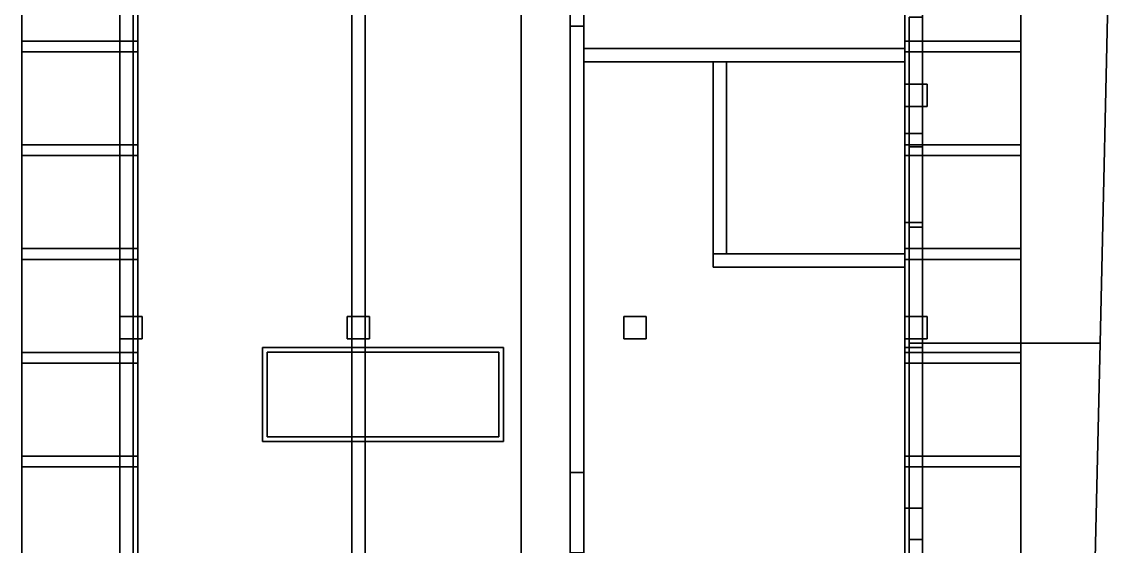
# Model space of a CAD drawing. Header units: metres. Extents: x -0.9 to 11.4, y 0 to 26.4.
# Drawn here: x -0.95 to 11.24, y 12.57 to 18.45 of the extents above; entities that cross this region are included whole.
import ezdxf

# ---------------------------------------------------------------- set-up
doc = ezdxf.new("R2010")
doc.units = ezdxf.units.M
for name, color, linetype in [('COLUMNAS_3D', 1, 'CONTINUOUS'), ('CUBIERTA_ALPINA_3D', 9, 'CONTINUOUS'), ('CUBIERTA_VIGAS_CANECILLOS_3D', 30, 'CONTINUOUS'), ('LOSA_PISO_3D', 8, 'CONTINUOUS'), ('MUROS_EXTERIORES_3D', 7, 'CONTINUOUS'), ('MUROS_INTERIORES_3D', 7, 'CONTINUOUS'), ('P2_COLUMNAS_TIMBER_3D', 1, 'CONTINUOUS'), ('P2_ISLA_COCINA_3D', 30, 'CONTINUOUS'), ('P2_LOSA_PISO_3D', 7, 'CONTINUOUS'), ('P2_MUROS_TIMBER_3D', 34, 'CONTINUOUS'), ('P2_TABIQUES_MADERA_3D', 34, 'CONTINUOUS'), ('TERRENO_3D', 3, 'CONTINUOUS')]:
    doc.layers.add(name, color=color, linetype=linetype)

msp = doc.modelspace()

# ---------------------------------------------------------------- linework, layer by layer
at = {"layer": 'COLUMNAS_3D', "color": 1}
for points in [[(8.95, 17.5), (8.95, 17.75), (9.2, 17.75), (9.2, 17.5)], [(8.95, 17.5, 2.85), (9.2, 17.5, 2.85), (9.2, 17.75, 2.85), (8.95, 17.75, 2.85)], [(9.2, 17.75), (8.95, 17.75), (8.95, 17.75, 2.85), (9.2, 17.75, 2.85)], [(8.95, 17.75), (8.95, 17.5), (8.95, 17.5, 2.85), (8.95, 17.75, 2.85)], [(9.2, 17.5), (9.2, 17.75), (9.2, 17.75, 2.85), (9.2, 17.5, 2.85)], [(8.95, 17.5), (9.2, 17.5), (9.2, 17.5, 2.85), (8.95, 17.5, 2.85)], [(0.15, 14.9), (0.15, 15.15), (0.4, 15.15), (0.4, 14.9)], [(0.15, 14.9, 2.85), (0.4, 14.9, 2.85), (0.4, 15.15, 2.85), (0.15, 15.15, 2.85)], [(0.4, 15.15), (0.15, 15.15), (0.15, 15.15, 2.85), (0.4, 15.15, 2.85)], [(0.15, 15.15), (0.15, 14.9), (0.15, 14.9, 2.85), (0.15, 15.15, 2.85)], [(0.4, 14.9), (0.4, 15.15), (0.4, 15.15, 2.85), (0.4, 14.9, 2.85)], [(2.7, 14.9), (2.7, 15.15), (2.95, 15.15), (2.95, 14.9)], [(2.7, 14.9, 2.85), (2.95, 14.9, 2.85), (2.95, 15.15, 2.85), (2.7, 15.15, 2.85)], [(2.95, 15.15), (2.7, 15.15), (2.7, 15.15, 2.85), (2.95, 15.15, 2.85)], [(2.7, 15.15), (2.7, 14.9), (2.7, 14.9, 2.85), (2.7, 15.15, 2.85)], [(2.95, 14.9), (2.95, 15.15), (2.95, 15.15, 2.85), (2.95, 14.9, 2.85)], [(5.8, 14.9), (5.8, 15.15), (6.05, 15.15), (6.05, 14.9)], [(5.8, 14.9, 2.85), (6.05, 14.9, 2.85), (6.05, 15.15, 2.85), (5.8, 15.15, 2.85)], [(6.05, 15.15), (5.8, 15.15), (5.8, 15.15, 2.85), (6.05, 15.15, 2.85)], [(5.8, 15.15), (5.8, 14.9), (5.8, 14.9, 2.85), (5.8, 15.15, 2.85)], [(6.05, 14.9), (6.05, 15.15), (6.05, 15.15, 2.85), (6.05, 14.9, 2.85)], [(8.95, 14.9), (8.95, 15.15), (9.2, 15.15), (9.2, 14.9)], [(8.95, 14.9, 2.85), (9.2, 14.9, 2.85), (9.2, 15.15, 2.85), (8.95, 15.15, 2.85)], [(9.2, 15.15), (8.95, 15.15), (8.95, 15.15, 2.85), (9.2, 15.15, 2.85)], [(8.95, 15.15), (8.95, 14.9), (8.95, 14.9, 2.85), (8.95, 15.15, 2.85)], [(9.2, 14.9), (9.2, 15.15), (9.2, 15.15, 2.85), (9.2, 14.9, 2.85)], [(0.15, 14.9), (0.4, 14.9), (0.4, 14.9, 2.85), (0.15, 14.9, 2.85)], [(2.7, 14.9), (2.95, 14.9), (2.95, 14.9, 2.85), (2.7, 14.9, 2.85)], [(5.8, 14.9), (6.05, 14.9), (6.05, 14.9, 2.85), (5.8, 14.9, 2.85)], [(8.95, 14.9), (9.2, 14.9), (9.2, 14.9, 2.85), (8.95, 14.9, 2.85)]]:
    msp.add_3dface(points, dxfattribs=at)
at = {"layer": 'CUBIERTA_ALPINA_3D', "color": 9}
for points in [[(-0.95, 1.9, 5.4), (-0.95, 26.31, 5.4), (4.65, 26.31, 9.72), (4.65, 1.9, 9.72)], [(-0.95, 1.9, 5.6), (4.65, 1.9, 9.92), (4.65, 26.31, 9.92), (-0.95, 26.31, 5.6)], [(-0.95, 26.31, 5.4), (-0.95, 1.9, 5.4), (-0.95, 1.9, 5.6), (-0.95, 26.31, 5.6)], [(4.65, 1.9, 9.72), (4.65, 26.31, 9.72), (4.65, 26.31, 9.92), (4.65, 1.9, 9.92)], [(4.65, 1.9, 9.72), (4.65, 26.31, 9.72), (10.25, 26.31, 5.4), (10.25, 1.9, 5.4)], [(4.65, 1.9, 9.92), (10.25, 1.9, 5.6), (10.25, 26.31, 5.6), (4.65, 26.31, 9.92)], [(4.65, 26.31, 9.72), (4.65, 1.9, 9.72), (4.65, 1.9, 9.92), (4.65, 26.31, 9.92)], [(10.25, 1.9, 5.4), (10.25, 26.31, 5.4), (10.25, 26.31, 5.6), (10.25, 1.9, 5.6)]]:
    msp.add_3dface(points, dxfattribs=at)
at = {"layer": 'CUBIERTA_VIGAS_CANECILLOS_3D', "color": 30}
for points in [[(-0.95, 18.1133, 5.22), (-0.95, 18.2333, 5.22), (0.35, 18.2333, 5.22), (0.35, 18.1133, 5.22)], [(-0.95, 18.1133, 5.4), (0.35, 18.1133, 5.4), (0.35, 18.2333, 5.4), (-0.95, 18.2333, 5.4)], [(0.35, 18.2333, 5.22), (-0.95, 18.2333, 5.22), (-0.95, 18.2333, 5.4), (0.35, 18.2333, 5.4)], [(-0.95, 18.2333, 5.22), (-0.95, 18.1133, 5.22), (-0.95, 18.1133, 5.4), (-0.95, 18.2333, 5.4)], [(0.35, 18.1133, 5.22), (0.35, 18.2333, 5.22), (0.35, 18.2333, 5.4), (0.35, 18.1133, 5.4)], [(8.95, 18.1133, 5.22), (8.95, 18.2333, 5.22), (10.25, 18.2333, 5.22), (10.25, 18.1133, 5.22)], [(8.95, 18.1133, 5.4), (10.25, 18.1133, 5.4), (10.25, 18.2333, 5.4), (8.95, 18.2333, 5.4)], [(10.25, 18.2333, 5.22), (8.95, 18.2333, 5.22), (8.95, 18.2333, 5.4), (10.25, 18.2333, 5.4)], [(8.95, 18.2333, 5.22), (8.95, 18.1133, 5.22), (8.95, 18.1133, 5.4), (8.95, 18.2333, 5.4)], [(10.25, 18.1133, 5.22), (10.25, 18.2333, 5.22), (10.25, 18.2333, 5.4), (10.25, 18.1133, 5.4)], [(-0.95, 18.1133, 5.22), (0.35, 18.1133, 5.22), (0.35, 18.1133, 5.4), (-0.95, 18.1133, 5.4)], [(8.95, 18.1133, 5.22), (10.25, 18.1133, 5.22), (10.25, 18.1133, 5.4), (8.95, 18.1133, 5.4)], [(-0.95, 16.951, 5.22), (-0.95, 17.071, 5.22), (0.35, 17.071, 5.22), (0.35, 16.951, 5.22)], [(-0.95, 16.951, 5.4), (0.35, 16.951, 5.4), (0.35, 17.071, 5.4), (-0.95, 17.071, 5.4)], [(0.35, 17.071, 5.22), (-0.95, 17.071, 5.22), (-0.95, 17.071, 5.4), (0.35, 17.071, 5.4)], [(-0.95, 17.071, 5.22), (-0.95, 16.951, 5.22), (-0.95, 16.951, 5.4), (-0.95, 17.071, 5.4)], [(0.35, 16.951, 5.22), (0.35, 17.071, 5.22), (0.35, 17.071, 5.4), (0.35, 16.951, 5.4)], [(8.95, 16.951, 5.22), (8.95, 17.071, 5.22), (10.25, 17.071, 5.22), (10.25, 16.951, 5.22)], [(8.95, 16.951, 5.4), (10.25, 16.951, 5.4), (10.25, 17.071, 5.4), (8.95, 17.071, 5.4)], [(10.25, 17.071, 5.22), (8.95, 17.071, 5.22), (8.95, 17.071, 5.4), (10.25, 17.071, 5.4)], [(8.95, 17.071, 5.22), (8.95, 16.951, 5.22), (8.95, 16.951, 5.4), (8.95, 17.071, 5.4)], [(10.25, 16.951, 5.22), (10.25, 17.071, 5.22), (10.25, 17.071, 5.4), (10.25, 16.951, 5.4)], [(-0.95, 16.951, 5.22), (0.35, 16.951, 5.22), (0.35, 16.951, 5.4), (-0.95, 16.951, 5.4)], [(8.95, 16.951, 5.22), (10.25, 16.951, 5.22), (10.25, 16.951, 5.4), (8.95, 16.951, 5.4)], [(-0.95, 15.7886, 5.22), (-0.95, 15.9086, 5.22), (0.35, 15.9086, 5.22), (0.35, 15.7886, 5.22)], [(-0.95, 15.7886, 5.4), (0.35, 15.7886, 5.4), (0.35, 15.9086, 5.4), (-0.95, 15.9086, 5.4)], [(0.35, 15.9086, 5.22), (-0.95, 15.9086, 5.22), (-0.95, 15.9086, 5.4), (0.35, 15.9086, 5.4)], [(-0.95, 15.9086, 5.22), (-0.95, 15.7886, 5.22), (-0.95, 15.7886, 5.4), (-0.95, 15.9086, 5.4)], [(0.35, 15.7886, 5.22), (0.35, 15.9086, 5.22), (0.35, 15.9086, 5.4), (0.35, 15.7886, 5.4)], [(8.95, 15.7886, 5.22), (8.95, 15.9086, 5.22), (10.25, 15.9086, 5.22), (10.25, 15.7886, 5.22)], [(8.95, 15.7886, 5.4), (10.25, 15.7886, 5.4), (10.25, 15.9086, 5.4), (8.95, 15.9086, 5.4)], [(10.25, 15.9086, 5.22), (8.95, 15.9086, 5.22), (8.95, 15.9086, 5.4), (10.25, 15.9086, 5.4)], [(8.95, 15.9086, 5.22), (8.95, 15.7886, 5.22), (8.95, 15.7886, 5.4), (8.95, 15.9086, 5.4)], [(10.25, 15.7886, 5.22), (10.25, 15.9086, 5.22), (10.25, 15.9086, 5.4), (10.25, 15.7886, 5.4)], [(-0.95, 15.7886, 5.22), (0.35, 15.7886, 5.22), (0.35, 15.7886, 5.4), (-0.95, 15.7886, 5.4)], [(8.95, 15.7886, 5.22), (10.25, 15.7886, 5.22), (10.25, 15.7886, 5.4), (8.95, 15.7886, 5.4)], [(-0.95, 14.6262, 5.22), (-0.95, 14.7462, 5.22), (0.35, 14.7462, 5.22), (0.35, 14.6262, 5.22)], [(-0.95, 14.6262, 5.4), (0.35, 14.6262, 5.4), (0.35, 14.7462, 5.4), (-0.95, 14.7462, 5.4)], [(0.35, 14.7462, 5.22), (-0.95, 14.7462, 5.22), (-0.95, 14.7462, 5.4), (0.35, 14.7462, 5.4)], [(-0.95, 14.7462, 5.22), (-0.95, 14.6262, 5.22), (-0.95, 14.6262, 5.4), (-0.95, 14.7462, 5.4)], [(0.35, 14.6262, 5.22), (0.35, 14.7462, 5.22), (0.35, 14.7462, 5.4), (0.35, 14.6262, 5.4)], [(8.95, 14.6262, 5.22), (8.95, 14.7462, 5.22), (10.25, 14.7462, 5.22), (10.25, 14.6262, 5.22)], [(8.95, 14.6262, 5.4), (10.25, 14.6262, 5.4), (10.25, 14.7462, 5.4), (8.95, 14.7462, 5.4)], [(10.25, 14.7462, 5.22), (8.95, 14.7462, 5.22), (8.95, 14.7462, 5.4), (10.25, 14.7462, 5.4)], [(8.95, 14.7462, 5.22), (8.95, 14.6262, 5.22), (8.95, 14.6262, 5.4), (8.95, 14.7462, 5.4)], [(10.25, 14.6262, 5.22), (10.25, 14.7462, 5.22), (10.25, 14.7462, 5.4), (10.25, 14.6262, 5.4)], [(-0.95, 14.6262, 5.22), (0.35, 14.6262, 5.22), (0.35, 14.6262, 5.4), (-0.95, 14.6262, 5.4)], [(8.95, 14.6262, 5.22), (10.25, 14.6262, 5.22), (10.25, 14.6262, 5.4), (8.95, 14.6262, 5.4)], [(-0.95, 13.4638, 5.22), (-0.95, 13.5838, 5.22), (0.35, 13.5838, 5.22), (0.35, 13.4638, 5.22)], [(-0.95, 13.4638, 5.4), (0.35, 13.4638, 5.4), (0.35, 13.5838, 5.4), (-0.95, 13.5838, 5.4)], [(0.35, 13.5838, 5.22), (-0.95, 13.5838, 5.22), (-0.95, 13.5838, 5.4), (0.35, 13.5838, 5.4)], [(-0.95, 13.5838, 5.22), (-0.95, 13.4638, 5.22), (-0.95, 13.4638, 5.4), (-0.95, 13.5838, 5.4)], [(0.35, 13.4638, 5.22), (0.35, 13.5838, 5.22), (0.35, 13.5838, 5.4), (0.35, 13.4638, 5.4)], [(8.95, 13.4638, 5.22), (8.95, 13.5838, 5.22), (10.25, 13.5838, 5.22), (10.25, 13.4638, 5.22)], [(8.95, 13.4638, 5.4), (10.25, 13.4638, 5.4), (10.25, 13.5838, 5.4), (8.95, 13.5838, 5.4)], [(10.25, 13.5838, 5.22), (8.95, 13.5838, 5.22), (8.95, 13.5838, 5.4), (10.25, 13.5838, 5.4)], [(8.95, 13.5838, 5.22), (8.95, 13.4638, 5.22), (8.95, 13.4638, 5.4), (8.95, 13.5838, 5.4)], [(10.25, 13.4638, 5.22), (10.25, 13.5838, 5.22), (10.25, 13.5838, 5.4), (10.25, 13.4638, 5.4)], [(-0.95, 13.4638, 5.22), (0.35, 13.4638, 5.22), (0.35, 13.4638, 5.4), (-0.95, 13.4638, 5.4)], [(8.95, 13.4638, 5.22), (10.25, 13.4638, 5.22), (10.25, 13.4638, 5.4), (8.95, 13.4638, 5.4)]]:
    msp.add_3dface(points, dxfattribs=at)
at = {"layer": 'LOSA_PISO_3D', "color": 8}
for points in [[(0.15, 10.35, -0.15), (0.15, 24.71, -0.15), (9.15, 24.71, -0.15), (9.15, 10.35, -0.15)], [(0.15, 10.35), (9.15, 10.35), (9.15, 24.71), (0.15, 24.71)], [(0.15, 24.71, -0.15), (0.15, 10.35, -0.15), (0.15, 10.35), (0.15, 24.71)], [(9.15, 10.35, -0.15), (9.15, 24.71, -0.15), (9.15, 24.71), (9.15, 10.35)]]:
    msp.add_3dface(points, dxfattribs=at)
at = {"layer": 'MUROS_EXTERIORES_3D', "color": 7}
for points in [[(0.15, 3), (0.15, 24.71), (0.3, 24.71), (0.3, 3)], [(0.15, 3, 2.85), (0.3, 3, 2.85), (0.3, 24.71, 2.85), (0.15, 24.71, 2.85)], [(0.15, 24.71), (0.15, 3), (0.15, 3, 2.85), (0.15, 24.71, 2.85)], [(0.3, 3), (0.3, 24.71), (0.3, 24.71, 2.85), (0.3, 3, 2.85)], [(9, 17.05), (9, 18.5), (9.15, 18.5), (9.15, 17.05)], [(9, 17.05, 2.85), (9.15, 17.05, 2.85), (9.15, 18.5, 2.85), (9, 18.5, 2.85)], [(9, 18.5), (9, 17.05), (9, 17.05, 2.85), (9, 18.5, 2.85)], [(9.15, 17.05), (9.15, 18.5), (9.15, 18.5, 2.85), (9.15, 17.05, 2.85)], [(9, 16.15), (9, 17.05), (9.15, 17.05), (9.15, 16.15)], [(9, 16.15, 1.1), (9.15, 16.15, 1.1), (9.15, 17.05, 1.1), (9, 17.05, 1.1)], [(9.15, 17.05), (9, 17.05), (9, 17.05, 1.1), (9.15, 17.05, 1.1)], [(9, 17.05), (9, 16.15), (9, 16.15, 1.1), (9, 17.05, 1.1)], [(9, 16.15, 2), (9, 17.05, 2), (9.15, 17.05, 2), (9.15, 16.15, 2)], [(9, 16.15, 2.85), (9.15, 16.15, 2.85), (9.15, 17.05, 2.85), (9, 17.05, 2.85)], [(9.15, 17.05, 2), (9, 17.05, 2), (9, 17.05, 2.85), (9.15, 17.05, 2.85)], [(9, 17.05, 2), (9, 16.15, 2), (9, 16.15, 2.85), (9, 17.05, 2.85)], [(9, 17.05), (9.15, 17.05), (9.15, 17.05, 2.85), (9, 17.05, 2.85)], [(9.15, 16.15), (9.15, 17.05), (9.15, 17.05, 1.1), (9.15, 16.15, 1.1)], [(9.15, 16.15, 2), (9.15, 17.05, 2), (9.15, 17.05, 2.85), (9.15, 16.15, 2.85)], [(9, 14.85), (9, 16.15), (9.15, 16.15), (9.15, 14.85)], [(9, 14.85, 2.85), (9.15, 14.85, 2.85), (9.15, 16.15, 2.85), (9, 16.15, 2.85)], [(9.15, 16.15), (9, 16.15), (9, 16.15, 2.85), (9.15, 16.15, 2.85)], [(9, 16.15), (9, 14.85), (9, 14.85, 2.85), (9, 16.15, 2.85)], [(9, 16.15), (9.15, 16.15), (9.15, 16.15, 1.1), (9, 16.15, 1.1)], [(9, 16.15, 2), (9.15, 16.15, 2), (9.15, 16.15, 2.85), (9, 16.15, 2.85)], [(9.15, 14.85), (9.15, 16.15), (9.15, 16.15, 2.85), (9.15, 14.85, 2.85)], [(9, 12.65), (9, 14.85), (9.15, 14.85), (9.15, 12.65)], [(9, 12.65, 1), (9.15, 12.65, 1), (9.15, 14.85, 1), (9, 14.85, 1)], [(9.15, 14.85), (9, 14.85), (9, 14.85, 1), (9.15, 14.85, 1)], [(9, 14.85), (9, 12.65), (9, 12.65, 1), (9, 14.85, 1)], [(9, 12.65, 2.1), (9, 14.85, 2.1), (9.15, 14.85, 2.1), (9.15, 12.65, 2.1)], [(9, 12.65, 2.85), (9.15, 12.65, 2.85), (9.15, 14.85, 2.85), (9, 14.85, 2.85)], [(9.15, 14.85, 2.1), (9, 14.85, 2.1), (9, 14.85, 2.85), (9.15, 14.85, 2.85)], [(9, 14.85, 2.1), (9, 12.65, 2.1), (9, 12.65, 2.85), (9, 14.85, 2.85)], [(9, 14.85), (9.15, 14.85), (9.15, 14.85, 2.85), (9, 14.85, 2.85)], [(9.15, 12.65), (9.15, 14.85), (9.15, 14.85, 1), (9.15, 12.65, 1)], [(9.15, 12.65, 2.1), (9.15, 14.85, 2.1), (9.15, 14.85, 2.85), (9.15, 12.65, 2.85)], [(9, 11), (9, 12.65), (9.15, 12.65), (9.15, 11)], [(9, 11, 2.85), (9.15, 11, 2.85), (9.15, 12.65, 2.85), (9, 12.65, 2.85)], [(9.15, 12.65), (9, 12.65), (9, 12.65, 2.85), (9.15, 12.65, 2.85)], [(9, 12.65), (9, 11), (9, 11, 2.85), (9, 12.65, 2.85)], [(9, 12.65), (9.15, 12.65), (9.15, 12.65, 1), (9, 12.65, 1)], [(9, 12.65, 2.1), (9.15, 12.65, 2.1), (9.15, 12.65, 2.85), (9, 12.65, 2.85)], [(9.15, 11), (9.15, 12.65), (9.15, 12.65, 2.85), (9.15, 11, 2.85)]]:
    msp.add_3dface(points, dxfattribs=at)
at = {"layer": 'MUROS_INTERIORES_3D', "color": 7}
for points in [[(2.75, 3.15), (2.75, 24.56), (2.9, 24.56), (2.9, 3.15)], [(2.75, 3.15, 2.85), (2.9, 3.15, 2.85), (2.9, 24.56, 2.85), (2.75, 24.56, 2.85)], [(2.75, 24.56), (2.75, 3.15), (2.75, 3.15, 2.85), (2.75, 24.56, 2.85)], [(2.9, 3.15), (2.9, 24.56), (2.9, 24.56, 2.85), (2.9, 3.15, 2.85)]]:
    msp.add_3dface(points, dxfattribs=at)
at = {"layer": 'P2_COLUMNAS_TIMBER_3D', "color": 1}
for points in [[(8.95, 17.5, 3), (8.95, 17.75, 3), (9.2, 17.75, 3), (9.2, 17.5, 3)], [(8.95, 17.5, 5.85), (9.2, 17.5, 5.85), (9.2, 17.75, 5.85), (8.95, 17.75, 5.85)], [(9.2, 17.75, 3), (8.95, 17.75, 3), (8.95, 17.75, 5.85), (9.2, 17.75, 5.85)], [(8.95, 17.75, 3), (8.95, 17.5, 3), (8.95, 17.5, 5.85), (8.95, 17.75, 5.85)], [(9.2, 17.5, 3), (9.2, 17.75, 3), (9.2, 17.75, 5.85), (9.2, 17.5, 5.85)], [(8.95, 17.5, 3), (9.2, 17.5, 3), (9.2, 17.5, 5.85), (8.95, 17.5, 5.85)], [(0.15, 14.9, 3), (0.15, 15.15, 3), (0.4, 15.15, 3), (0.4, 14.9, 3)], [(0.15, 14.9, 5.85), (0.4, 14.9, 5.85), (0.4, 15.15, 5.85), (0.15, 15.15, 5.85)], [(0.4, 15.15, 3), (0.15, 15.15, 3), (0.15, 15.15, 5.85), (0.4, 15.15, 5.85)], [(0.15, 15.15, 3), (0.15, 14.9, 3), (0.15, 14.9, 5.85), (0.15, 15.15, 5.85)], [(0.4, 14.9, 3), (0.4, 15.15, 3), (0.4, 15.15, 5.85), (0.4, 14.9, 5.85)], [(2.7, 14.9, 3), (2.7, 15.15, 3), (2.95, 15.15, 3), (2.95, 14.9, 3)], [(2.7, 14.9, 5.85), (2.95, 14.9, 5.85), (2.95, 15.15, 5.85), (2.7, 15.15, 5.85)], [(2.95, 15.15, 3), (2.7, 15.15, 3), (2.7, 15.15, 5.85), (2.95, 15.15, 5.85)], [(2.7, 15.15, 3), (2.7, 14.9, 3), (2.7, 14.9, 5.85), (2.7, 15.15, 5.85)], [(2.95, 14.9, 3), (2.95, 15.15, 3), (2.95, 15.15, 5.85), (2.95, 14.9, 5.85)], [(5.8, 14.9, 3), (5.8, 15.15, 3), (6.05, 15.15, 3), (6.05, 14.9, 3)], [(5.8, 14.9, 5.85), (6.05, 14.9, 5.85), (6.05, 15.15, 5.85), (5.8, 15.15, 5.85)], [(6.05, 15.15, 3), (5.8, 15.15, 3), (5.8, 15.15, 5.85), (6.05, 15.15, 5.85)], [(5.8, 15.15, 3), (5.8, 14.9, 3), (5.8, 14.9, 5.85), (5.8, 15.15, 5.85)], [(6.05, 14.9, 3), (6.05, 15.15, 3), (6.05, 15.15, 5.85), (6.05, 14.9, 5.85)], [(8.95, 14.9, 3), (8.95, 15.15, 3), (9.2, 15.15, 3), (9.2, 14.9, 3)], [(8.95, 14.9, 5.85), (9.2, 14.9, 5.85), (9.2, 15.15, 5.85), (8.95, 15.15, 5.85)], [(9.2, 15.15, 3), (8.95, 15.15, 3), (8.95, 15.15, 5.85), (9.2, 15.15, 5.85)], [(8.95, 15.15, 3), (8.95, 14.9, 3), (8.95, 14.9, 5.85), (8.95, 15.15, 5.85)], [(9.2, 14.9, 3), (9.2, 15.15, 3), (9.2, 15.15, 5.85), (9.2, 14.9, 5.85)], [(0.15, 14.9, 3), (0.4, 14.9, 3), (0.4, 14.9, 5.85), (0.15, 14.9, 5.85)], [(2.7, 14.9, 3), (2.95, 14.9, 3), (2.95, 14.9, 5.85), (2.7, 14.9, 5.85)], [(5.8, 14.9, 3), (6.05, 14.9, 3), (6.05, 14.9, 5.85), (5.8, 14.9, 5.85)], [(8.95, 14.9, 3), (9.2, 14.9, 3), (9.2, 14.9, 5.85), (8.95, 14.9, 5.85)]]:
    msp.add_3dface(points, dxfattribs=at)
at = {"layer": 'P2_ISLA_COCINA_3D', "color": 34}
for points in [[(1.75, 13.75, 3.9), (1.75, 14.8, 3.9), (4.45, 14.8, 3.9), (4.45, 13.75, 3.9)], [(1.75, 13.75, 3.96), (4.45, 13.75, 3.96), (4.45, 14.8, 3.96), (1.75, 14.8, 3.96)], [(4.45, 14.8, 3.9), (1.75, 14.8, 3.9), (1.75, 14.8, 3.96), (4.45, 14.8, 3.96)], [(1.75, 14.8, 3.9), (1.75, 13.75, 3.9), (1.75, 13.75, 3.96), (1.75, 14.8, 3.96)], [(4.45, 13.75, 3.9), (4.45, 14.8, 3.9), (4.45, 14.8, 3.96), (4.45, 13.75, 3.96)], [(1.75, 13.75, 3.9), (4.45, 13.75, 3.9), (4.45, 13.75, 3.96), (1.75, 13.75, 3.96)]]:
    msp.add_3dface(points, dxfattribs=at)
at = {"layer": 'P2_ISLA_COCINA_3D', "color": 30}
for points in [[(1.8, 13.8, 3), (1.8, 14.75, 3), (4.4, 14.75, 3), (4.4, 13.8, 3)], [(1.8, 13.8, 3.9), (4.4, 13.8, 3.9), (4.4, 14.75, 3.9), (1.8, 14.75, 3.9)], [(4.4, 14.75, 3), (1.8, 14.75, 3), (1.8, 14.75, 3.9), (4.4, 14.75, 3.9)], [(1.8, 14.75, 3), (1.8, 13.8, 3), (1.8, 13.8, 3.9), (1.8, 14.75, 3.9)], [(4.4, 13.8, 3), (4.4, 14.75, 3), (4.4, 14.75, 3.9), (4.4, 13.8, 3.9)], [(1.8, 13.8, 3), (4.4, 13.8, 3), (4.4, 13.8, 3.9), (1.8, 13.8, 3.9)]]:
    msp.add_3dface(points, dxfattribs=at)
at = {"layer": 'P2_LOSA_PISO_3D', "color": 7}
for points in [[(0.15, 10.35, 2.85), (0.15, 24.71, 2.85), (9.15, 24.71, 2.85), (9.15, 10.35, 2.85)], [(0.15, 10.35, 3), (9.15, 10.35, 3), (9.15, 24.71, 3), (0.15, 24.71, 3)], [(0.15, 24.71, 2.85), (0.15, 10.35, 2.85), (0.15, 10.35, 3), (0.15, 24.71, 3)], [(9.15, 10.35, 2.85), (9.15, 24.71, 2.85), (9.15, 24.71, 3), (9.15, 10.35, 3)]]:
    msp.add_3dface(points, dxfattribs=at)
at = {"layer": 'P2_MUROS_TIMBER_3D', "color": 34}
for points in [[(0.15, 3, 3), (0.15, 24.71, 3), (0.35, 24.71, 3), (0.35, 3, 3)], [(0.15, 3, 5.85), (0.35, 3, 5.85), (0.35, 24.71, 5.85), (0.15, 24.71, 5.85)], [(0.15, 24.71, 3), (0.15, 3, 3), (0.15, 3, 5.85), (0.15, 24.71, 5.85)], [(0.35, 3, 3), (0.35, 24.71, 3), (0.35, 24.71, 5.85), (0.35, 3, 5.85)], [(8.95, 17.2, 3), (8.95, 19.5, 3), (9.15, 19.5, 3), (9.15, 17.2, 3)], [(8.95, 17.2, 5.85), (9.15, 17.2, 5.85), (9.15, 19.5, 5.85), (8.95, 19.5, 5.85)], [(8.95, 19.5, 3), (8.95, 17.2, 3), (8.95, 17.2, 5.85), (8.95, 19.5, 5.85)], [(9.15, 17.2, 3), (9.15, 19.5, 3), (9.15, 19.5, 5.85), (9.15, 17.2, 5.85)], [(8.95, 16.2, 3), (8.95, 17.2, 3), (9.15, 17.2, 3), (9.15, 16.2, 3)], [(8.95, 16.2, 4.2), (9.15, 16.2, 4.2), (9.15, 17.2, 4.2), (8.95, 17.2, 4.2)], [(9.15, 17.2, 3), (8.95, 17.2, 3), (8.95, 17.2, 4.2), (9.15, 17.2, 4.2)], [(8.95, 17.2, 3), (8.95, 16.2, 3), (8.95, 16.2, 4.2), (8.95, 17.2, 4.2)], [(8.95, 16.2, 5), (8.95, 17.2, 5), (9.15, 17.2, 5), (9.15, 16.2, 5)], [(8.95, 16.2, 5.85), (9.15, 16.2, 5.85), (9.15, 17.2, 5.85), (8.95, 17.2, 5.85)], [(9.15, 17.2, 5), (8.95, 17.2, 5), (8.95, 17.2, 5.85), (9.15, 17.2, 5.85)], [(8.95, 17.2, 5), (8.95, 16.2, 5), (8.95, 16.2, 5.85), (8.95, 17.2, 5.85)], [(8.95, 17.2, 3), (9.15, 17.2, 3), (9.15, 17.2, 5.85), (8.95, 17.2, 5.85)], [(9.15, 16.2, 3), (9.15, 17.2, 3), (9.15, 17.2, 4.2), (9.15, 16.2, 4.2)], [(9.15, 16.2, 5), (9.15, 17.2, 5), (9.15, 17.2, 5.85), (9.15, 16.2, 5.85)], [(8.95, 14.8, 3), (8.95, 16.2, 3), (9.15, 16.2, 3), (9.15, 14.8, 3)], [(8.95, 14.8, 5.85), (9.15, 14.8, 5.85), (9.15, 16.2, 5.85), (8.95, 16.2, 5.85)], [(9.15, 16.2, 3), (8.95, 16.2, 3), (8.95, 16.2, 5.85), (9.15, 16.2, 5.85)], [(8.95, 16.2, 3), (8.95, 14.8, 3), (8.95, 14.8, 5.85), (8.95, 16.2, 5.85)], [(8.95, 16.2, 3), (9.15, 16.2, 3), (9.15, 16.2, 4.2), (8.95, 16.2, 4.2)], [(8.95, 16.2, 5), (9.15, 16.2, 5), (9.15, 16.2, 5.85), (8.95, 16.2, 5.85)], [(9.15, 14.8, 3), (9.15, 16.2, 3), (9.15, 16.2, 5.85), (9.15, 14.8, 5.85)], [(8.95, 13, 3), (8.95, 14.8, 3), (9.15, 14.8, 3), (9.15, 13, 3)], [(8.95, 13, 4), (9.15, 13, 4), (9.15, 14.8, 4), (8.95, 14.8, 4)], [(9.15, 14.8, 3), (8.95, 14.8, 3), (8.95, 14.8, 4), (9.15, 14.8, 4)], [(8.95, 14.8, 3), (8.95, 13, 3), (8.95, 13, 4), (8.95, 14.8, 4)], [(8.95, 13, 5.1), (8.95, 14.8, 5.1), (9.15, 14.8, 5.1), (9.15, 13, 5.1)], [(8.95, 13, 5.85), (9.15, 13, 5.85), (9.15, 14.8, 5.85), (8.95, 14.8, 5.85)], [(9.15, 14.8, 5.1), (8.95, 14.8, 5.1), (8.95, 14.8, 5.85), (9.15, 14.8, 5.85)], [(8.95, 14.8, 5.1), (8.95, 13, 5.1), (8.95, 13, 5.85), (8.95, 14.8, 5.85)], [(8.95, 14.8, 3), (9.15, 14.8, 3), (9.15, 14.8, 5.85), (8.95, 14.8, 5.85)], [(9.15, 13, 3), (9.15, 14.8, 3), (9.15, 14.8, 4), (9.15, 13, 4)], [(9.15, 13, 5.1), (9.15, 14.8, 5.1), (9.15, 14.8, 5.85), (9.15, 13, 5.85)], [(8.95, 11.2, 3), (8.95, 13, 3), (9.15, 13, 3), (9.15, 11.2, 3)], [(8.95, 11.2, 5.85), (9.15, 11.2, 5.85), (9.15, 13, 5.85), (8.95, 13, 5.85)], [(9.15, 13, 3), (8.95, 13, 3), (8.95, 13, 5.85), (9.15, 13, 5.85)], [(8.95, 13, 3), (8.95, 11.2, 3), (8.95, 11.2, 5.85), (8.95, 13, 5.85)], [(8.95, 13, 3), (9.15, 13, 3), (9.15, 13, 4), (8.95, 13, 4)], [(8.95, 13, 5.1), (9.15, 13, 5.1), (9.15, 13, 5.85), (8.95, 13, 5.85)], [(9.15, 11.2, 3), (9.15, 13, 3), (9.15, 13, 5.85), (9.15, 11.2, 5.85)]]:
    msp.add_3dface(points, dxfattribs=at)
at = {"layer": 'P2_TABIQUES_MADERA_3D', "color": 34}
for points in [[(5.2, 18.4, 5.1), (5.2, 19.3, 5.1), (5.35, 19.3, 5.1), (5.35, 18.4, 5.1)], [(5.2, 18.4, 5.85), (5.35, 18.4, 5.85), (5.35, 19.3, 5.85), (5.2, 19.3, 5.85)], [(5.2, 19.3, 5.1), (5.2, 18.4, 5.1), (5.2, 18.4, 5.85), (5.2, 19.3, 5.85)], [(5.35, 18.4, 5.1), (5.35, 19.3, 5.1), (5.35, 19.3, 5.85), (5.35, 18.4, 5.85)], [(5.2, 13.4, 3), (5.2, 18.4, 3), (5.35, 18.4, 3), (5.35, 13.4, 3)], [(5.2, 13.4, 5.85), (5.35, 13.4, 5.85), (5.35, 18.4, 5.85), (5.2, 18.4, 5.85)], [(5.35, 18.4, 3), (5.2, 18.4, 3), (5.2, 18.4, 5.85), (5.35, 18.4, 5.85)], [(5.2, 18.4, 3), (5.2, 13.4, 3), (5.2, 13.4, 5.85), (5.2, 18.4, 5.85)], [(5.2, 18.4, 5.1), (5.35, 18.4, 5.1), (5.35, 18.4, 5.85), (5.2, 18.4, 5.85)], [(5.35, 13.4, 3), (5.35, 18.4, 3), (5.35, 18.4, 5.85), (5.35, 13.4, 5.85)], [(5.35, 18, 3), (5.35, 18.15, 3), (8.95, 18.15, 3), (8.95, 18, 3)], [(5.35, 18, 5.85), (8.95, 18, 5.85), (8.95, 18.15, 5.85), (5.35, 18.15, 5.85)], [(8.95, 18.15, 3), (5.35, 18.15, 3), (5.35, 18.15, 5.85), (8.95, 18.15, 5.85)], [(5.35, 18.15, 3), (5.35, 18, 3), (5.35, 18, 5.85), (5.35, 18.15, 5.85)], [(8.95, 18, 3), (8.95, 18.15, 3), (8.95, 18.15, 5.85), (8.95, 18, 5.85)], [(5.35, 18, 3), (8.95, 18, 3), (8.95, 18, 5.85), (5.35, 18, 5.85)], [(6.8, 15.85, 3), (6.8, 18, 3), (6.95, 18, 3), (6.95, 15.85, 3)], [(6.8, 15.85, 5.85), (6.95, 15.85, 5.85), (6.95, 18, 5.85), (6.8, 18, 5.85)], [(6.95, 18, 3), (6.8, 18, 3), (6.8, 18, 5.85), (6.95, 18, 5.85)], [(6.8, 18, 3), (6.8, 15.85, 3), (6.8, 15.85, 5.85), (6.8, 18, 5.85)], [(6.95, 15.85, 3), (6.95, 18, 3), (6.95, 18, 5.85), (6.95, 15.85, 5.85)], [(6.8, 15.7, 3), (6.8, 15.85, 3), (8.95, 15.85, 3), (8.95, 15.7, 3)], [(6.8, 15.7, 5.85), (8.95, 15.7, 5.85), (8.95, 15.85, 5.85), (6.8, 15.85, 5.85)], [(8.95, 15.85, 3), (6.8, 15.85, 3), (6.8, 15.85, 5.85), (8.95, 15.85, 5.85)], [(6.8, 15.85, 3), (6.8, 15.7, 3), (6.8, 15.7, 5.85), (6.8, 15.85, 5.85)], [(6.8, 15.85, 3), (6.95, 15.85, 3), (6.95, 15.85, 5.85), (6.8, 15.85, 5.85)], [(8.95, 15.7, 3), (8.95, 15.85, 3), (8.95, 15.85, 5.85), (8.95, 15.7, 5.85)], [(6.8, 15.7, 3), (8.95, 15.7, 3), (8.95, 15.7, 5.85), (6.8, 15.7, 5.85)], [(5.2, 12.5, 5.1), (5.2, 13.4, 5.1), (5.35, 13.4, 5.1), (5.35, 12.5, 5.1)], [(5.2, 12.5, 5.85), (5.35, 12.5, 5.85), (5.35, 13.4, 5.85), (5.2, 13.4, 5.85)], [(5.35, 13.4, 5.1), (5.2, 13.4, 5.1), (5.2, 13.4, 5.85), (5.35, 13.4, 5.85)], [(5.2, 13.4, 5.1), (5.2, 12.5, 5.1), (5.2, 12.5, 5.85), (5.2, 13.4, 5.85)], [(5.2, 13.4, 3), (5.35, 13.4, 3), (5.35, 13.4, 5.85), (5.2, 13.4, 5.85)], [(5.35, 12.5, 5.1), (5.35, 13.4, 5.1), (5.35, 13.4, 5.85), (5.35, 12.5, 5.85)]]:
    msp.add_3dface(points, dxfattribs=at)
at = {"layer": 'TERRENO_3D', "color": 3}
for points in [[(9.15, 14.85, -0.8), (9.15, 19.35, -0.4), (11.2422, 19.35, -0.4), (11.1392, 14.85, -0.8)], [(9.15, 14.85, -0.6), (11.1392, 14.85, -0.6), (11.2422, 19.35, -0.2), (9.15, 19.35, -0.2)], [(9.15, 19.35, -0.4), (9.15, 14.85, -0.8), (9.15, 14.85, -0.6), (9.15, 19.35, -0.2)], [(11.1392, 14.85, -0.8), (11.2422, 19.35, -0.4), (11.2422, 19.35, -0.2), (11.1392, 14.85, -0.6)], [(9.15, 10.35, -1.4), (9.15, 14.85, -0.8), (11.1392, 14.85, -0.8), (11.0361, 10.35, -1.4)], [(9.15, 10.35, -1.2), (11.0361, 10.35, -1.2), (11.1392, 14.85, -0.6), (9.15, 14.85, -0.6)], [(11.1392, 14.85, -0.8), (9.15, 14.85, -0.8), (9.15, 14.85, -0.6), (11.1392, 14.85, -0.6)], [(9.15, 14.85, -0.8), (9.15, 10.35, -1.4), (9.15, 10.35, -1.2), (9.15, 14.85, -0.6)], [(9.15, 14.85, -0.8), (11.1392, 14.85, -0.8), (11.1392, 14.85, -0.6), (9.15, 14.85, -0.6)], [(11.0361, 10.35, -1.4), (11.1392, 14.85, -0.8), (11.1392, 14.85, -0.6), (11.0361, 10.35, -1.2)]]:
    msp.add_3dface(points, dxfattribs=at)

doc.saveas('drawing.dxf')
